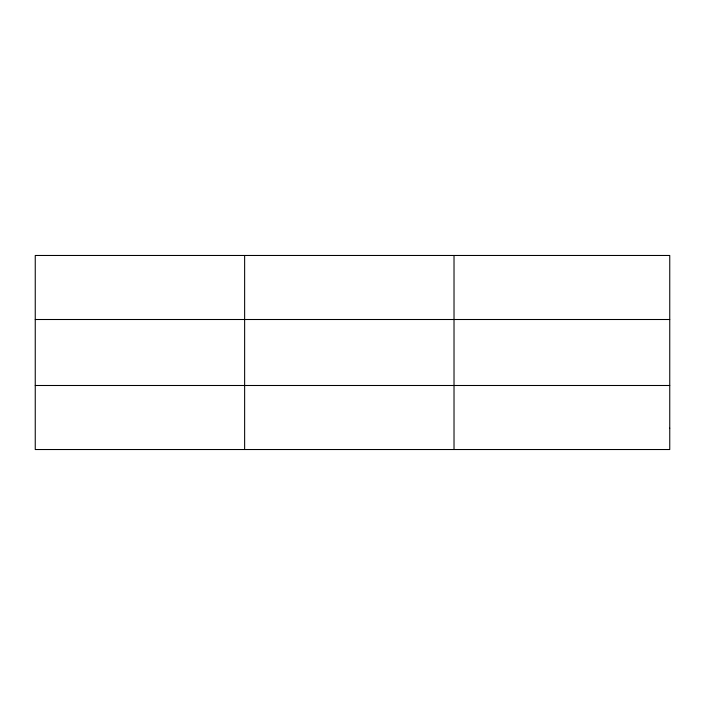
<?xml version="1.0" encoding="UTF-8"?>
<svg xmlns="http://www.w3.org/2000/svg" width="705" height="705" viewBox="0 0 705 705"><rect width="100%" height="100%" fill="white"/><g stroke="black" fill="none" stroke-linecap="round" stroke-linejoin="round"><path stroke-width="1.06" d="M244.635 255.474L244.635 449.526M454.02 255.474L454.02 449.526M35.25 319.506L669.75 319.506M35.25 385.494L669.75 385.494M669.75 428.182L669.75 449.526L35.25 449.526L35.25 255.474L669.75 255.474L669.75 428.182"/></g></svg>
